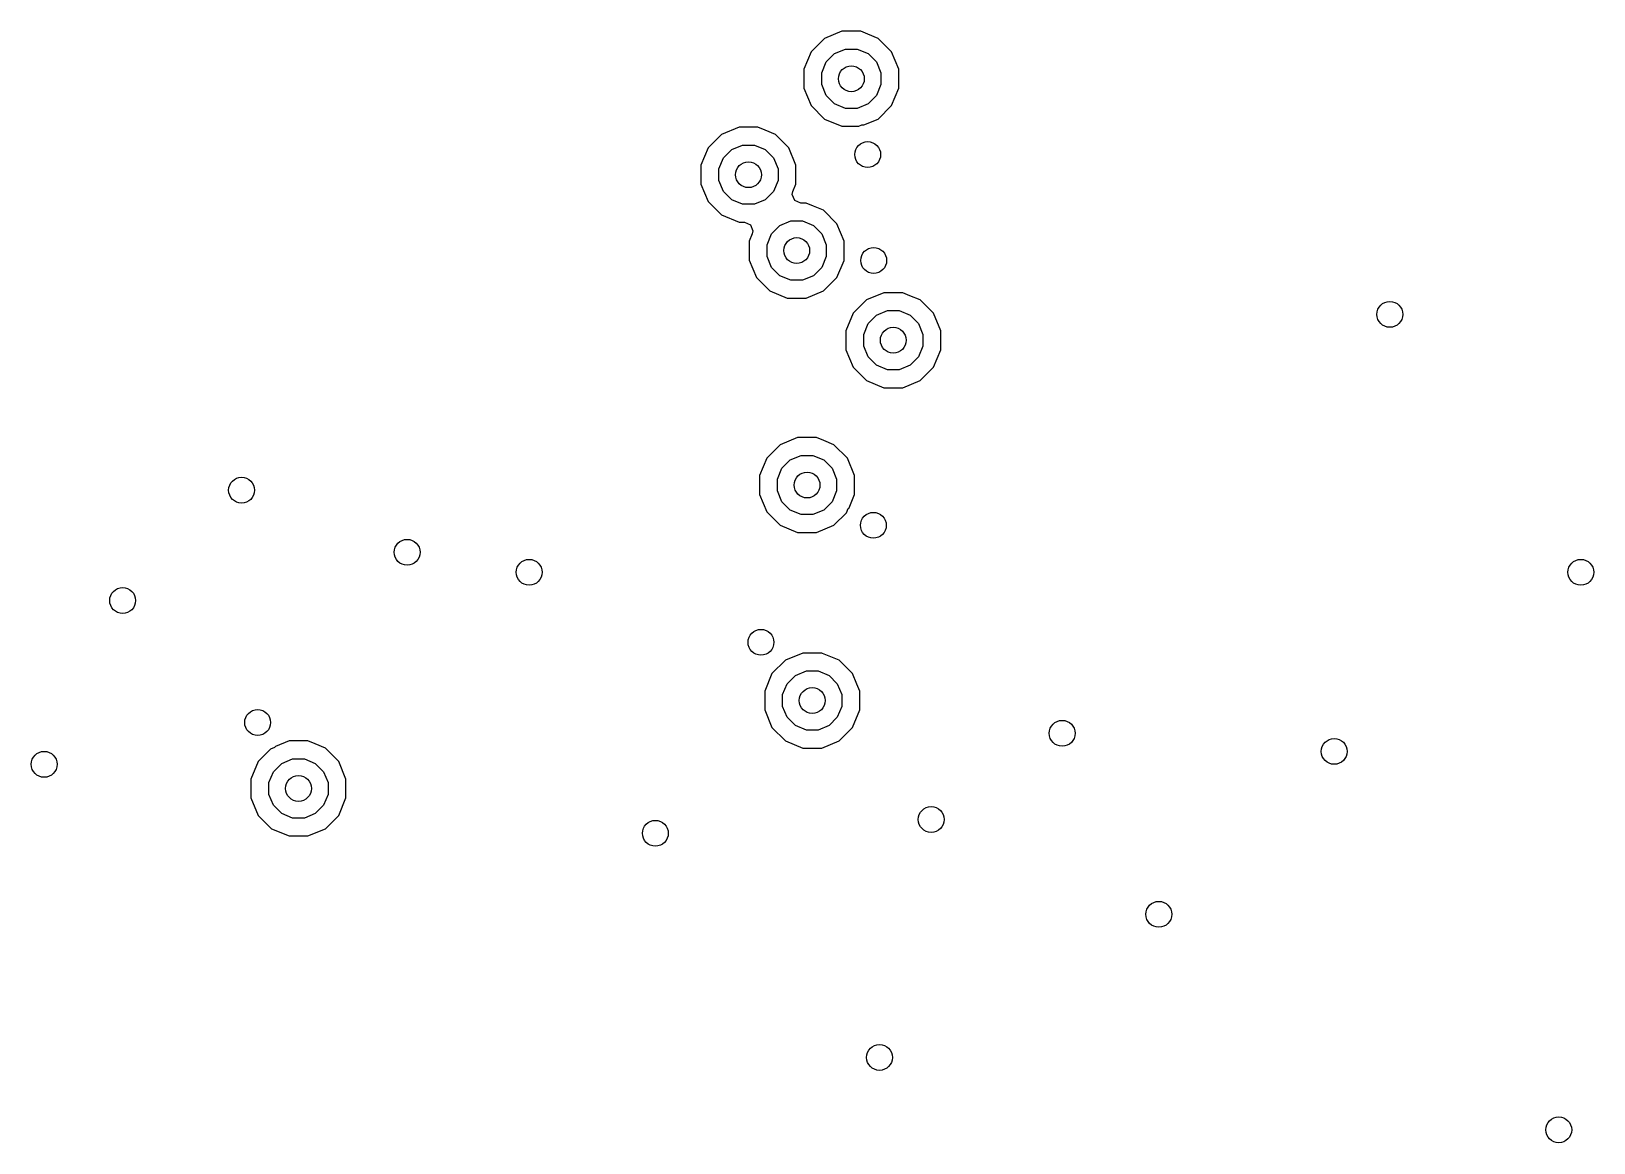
# Model space of a CAD drawing. Extents: x 114.9 to 199.6, y -137.1 to -76.7.
# Drawn here: x 178.41 to 187.47, y -122.73 to -116.29 of the extents above; entities that cross this region are included whole.
import ezdxf

# ---------------------------------------------------------------- set-up
doc = ezdxf.new("R2010")
doc.units = 0
doc.layers.add('BLACK', color=7, linetype='CONTINUOUS')

msp = doc.modelspace()

# ---------------------------------------------------------------- linework, layer by layer
at = {"layer": 'BLACK', "linetype": 'CONTINUOUS'}
for p, q in [((183.010784, -116.329713), (182.933288, -116.407209)), ((183.112042, -116.287769), (183.010784, -116.329713)), ((183.112044, -116.287769), (183.112042, -116.287769)), ((183.221644, -116.287769), (183.112044, -116.287769)), ((183.221645, -116.287769), (183.221644, -116.287769)), ((183.262753, -116.304797), (183.221645, -116.287769)), ((183.322902, -116.329712), (183.262753, -116.304797)), ((183.322903, -116.329713), (183.322902, -116.329712)), ((183.322905, -116.329714), (183.322903, -116.329713)), ((183.400399, -116.407208), (183.322905, -116.329714)), ((182.933288, -116.407209), (182.891344, -116.508467)), ((183.021337, -116.466044), (183.069619, -116.417762)), ((183.069619, -116.417762), (183.132703, -116.391632)), ((183.132703, -116.391632), (183.200985, -116.391632)), ((183.200985, -116.391632), (183.264069, -116.417762)), ((183.264069, -116.417762), (183.312351, -116.466044)), ((183.400399, -116.407209), (183.400399, -116.407208)), ((183.400401, -116.407211), (183.400399, -116.407209)), ((183.442344, -116.508469), (183.400401, -116.407211)), ((182.891344, -116.508467), (182.891344, -116.508469)), ((182.891344, -116.508469), (182.891344, -116.618069)), ((182.995207, -116.529128), (183.021337, -116.466044)), ((182.995207, -116.59741), (182.995207, -116.529128)), ((183.312351, -116.466044), (183.338481, -116.529128)), ((183.338481, -116.529128), (183.338481, -116.59741)), ((183.442344, -116.618069), (183.442344, -116.508469)), ((182.891344, -116.618069), (182.933287, -116.719327)), ((183.021337, -116.660494), (182.995207, -116.59741)), ((183.338481, -116.59741), (183.312351, -116.660494)), ((183.400401, -116.719327), (183.442344, -116.618069)), ((182.933287, -116.719327), (182.933288, -116.719328)), ((182.933288, -116.719328), (182.933289, -116.71933)), ((182.933289, -116.71933), (183.010783, -116.796824)), ((183.069619, -116.708776), (183.021337, -116.660494)), ((183.132703, -116.734906), (183.069619, -116.708776)), ((183.264069, -116.708776), (183.200985, -116.734906)), ((183.312351, -116.660494), (183.264069, -116.708776)), ((183.322905, -116.796824), (183.400399, -116.71933)), ((183.400399, -116.719329), (183.400401, -116.719327)), ((183.400399, -116.71933), (183.400399, -116.719329)), ((183.010783, -116.796824), (183.010784, -116.796824)), ((183.010784, -116.796824), (183.010786, -116.796826)), ((183.010786, -116.796826), (183.112044, -116.838769)), ((183.200985, -116.734906), (183.132703, -116.734906)), ((183.239094, -116.831541), (183.322902, -116.796826)), ((183.322902, -116.796826), (183.322904, -116.796824)), ((183.322904, -116.796824), (183.322905, -116.796824)), ((182.41394, -116.886444), (182.336444, -116.96394)), ((182.515198, -116.8445), (182.41394, -116.886444)), ((182.5152, -116.8445), (182.515198, -116.8445)), ((182.6248, -116.8445), (182.5152, -116.8445)), ((182.624801, -116.8445), (182.6248, -116.8445)), ((182.666744, -116.861874), (182.624801, -116.8445)), ((182.726058, -116.886443), (182.666744, -116.861874)), ((182.726059, -116.886444), (182.726058, -116.886443)), ((182.726061, -116.886445), (182.726059, -116.886444)), ((182.803555, -116.963939), (182.726061, -116.886445)), ((183.112044, -116.838769), (183.112046, -116.838769)), ((183.112046, -116.838769), (183.210028, -116.838769)), ((183.210028, -116.838769), (183.227478, -116.831541)), ((183.227478, -116.831541), (183.239094, -116.831541)), ((182.336444, -116.96394), (182.2945, -117.065198)), ((182.424493, -117.022775), (182.472775, -116.974493)), ((182.472775, -116.974493), (182.535859, -116.948363)), ((182.535859, -116.948363), (182.604141, -116.948363)), ((182.604141, -116.948363), (182.667225, -116.974493)), ((182.667225, -116.974493), (182.715507, -117.022775)), ((182.803555, -116.96394), (182.803555, -116.963939)), ((182.803557, -116.963942), (182.803555, -116.96394)), ((182.845499, -117.065198), (182.803557, -116.963942)), ((182.2945, -117.065198), (182.2945, -117.0652)), ((182.2945, -117.0652), (182.2945, -117.1748)), ((182.398363, -117.085859), (182.424493, -117.022775)), ((182.398363, -117.154141), (182.398363, -117.085859)), ((182.715507, -117.022775), (182.741637, -117.085859)), ((182.741637, -117.085859), (182.741637, -117.154141)), ((182.8455, -117.0652), (182.845499, -117.065198)), ((182.8455, -117.1748), (182.8455, -117.0652)), ((182.2945, -117.1748), (182.336443, -117.276058)), ((182.424493, -117.217225), (182.398363, -117.154141)), ((182.741637, -117.154141), (182.715507, -117.217225)), ((182.828124, -117.216748), (182.8455, -117.1748)), ((182.472775, -117.265507), (182.424493, -117.217225)), ((182.535859, -117.291637), (182.472775, -117.265507)), ((182.667225, -117.265507), (182.604141, -117.291637)), ((182.715507, -117.217225), (182.667225, -117.265507)), ((182.824394, -117.2355), (182.828124, -117.216748)), ((182.838746, -117.270148), (182.824394, -117.2355)), ((182.873394, -117.2845), (182.838746, -117.270148)), ((182.336443, -117.276058), (182.336444, -117.276059)), ((182.336444, -117.276059), (182.336445, -117.276061)), ((182.336445, -117.276061), (182.413939, -117.353555)), ((182.413939, -117.353555), (182.41394, -117.353555)), ((182.41394, -117.353555), (182.413942, -117.353557)), ((182.413942, -117.353557), (182.5152, -117.3955)), ((182.604141, -117.291637), (182.535859, -117.291637)), ((182.9048, -117.2845), (182.873394, -117.2845)), ((182.904801, -117.2845), (182.9048, -117.2845)), ((182.946744, -117.301874), (182.904801, -117.2845)), ((183.006058, -117.326443), (182.946744, -117.301874)), ((183.006059, -117.326444), (183.006058, -117.326443)), ((183.006061, -117.326445), (183.006059, -117.326444)), ((183.083555, -117.403939), (183.006061, -117.326445)), ((182.5152, -117.3955), (182.515202, -117.3955)), ((182.515202, -117.3955), (182.546606, -117.3955)), ((182.546606, -117.3955), (182.581254, -117.409852)), ((182.581254, -117.409852), (182.595606, -117.4445)), ((182.595606, -117.4445), (182.591876, -117.463252)), ((182.704493, -117.462775), (182.752775, -117.414493)), ((182.752775, -117.414493), (182.815859, -117.388363)), ((182.815859, -117.388363), (182.884141, -117.388363)), ((182.884141, -117.388363), (182.947225, -117.414493)), ((182.947225, -117.414493), (182.995507, -117.462775)), ((183.083555, -117.40394), (183.083555, -117.403939)), ((183.083557, -117.403942), (183.083555, -117.40394)), ((183.1255, -117.5052), (183.083557, -117.403942)), ((182.591876, -117.463252), (182.5745, -117.505198)), ((182.5745, -117.505198), (182.5745, -117.5052)), ((182.5745, -117.5052), (182.5745, -117.6148)), ((182.678363, -117.525859), (182.704493, -117.462775)), ((182.678363, -117.594141), (182.678363, -117.525859)), ((182.995507, -117.462775), (183.021637, -117.525859)), ((183.021637, -117.525859), (183.021637, -117.594141)), ((183.1255, -117.58118), (183.1255, -117.5052)), ((182.5745, -117.6148), (182.616443, -117.716058)), ((182.704493, -117.657225), (182.678363, -117.594141)), ((183.021637, -117.594141), (182.995507, -117.657225)), ((183.083557, -117.716058), (183.124712, -117.616702)), ((183.124712, -117.583083), (183.1255, -117.58118)), ((183.124712, -117.616702), (183.124712, -117.583083)), ((182.616443, -117.716058), (182.616444, -117.716059)), ((182.616444, -117.716059), (182.616445, -117.716061)), ((182.616445, -117.716061), (182.693939, -117.793555)), ((182.752775, -117.705507), (182.704493, -117.657225)), ((182.815859, -117.731637), (182.752775, -117.705507)), ((182.947225, -117.705507), (182.884141, -117.731637)), ((182.995507, -117.657225), (182.947225, -117.705507)), ((183.006061, -117.793555), (183.083555, -117.716061)), ((183.083555, -117.71606), (183.083557, -117.716058)), ((183.083555, -117.716061), (183.083555, -117.71606)), ((182.693939, -117.793555), (182.69394, -117.793555)), ((182.69394, -117.793555), (182.693942, -117.793557)), ((182.693942, -117.793557), (182.7952, -117.8355)), ((182.884141, -117.731637), (182.815859, -117.731637)), ((182.9048, -117.8355), (183.006058, -117.793557)), ((183.006058, -117.793557), (183.00606, -117.793555)), ((183.00606, -117.793555), (183.006061, -117.793555)), ((183.355198, -117.8045), (183.25394, -117.846444)), ((183.3552, -117.8045), (183.355198, -117.8045)), ((183.4648, -117.8045), (183.3552, -117.8045)), ((183.464801, -117.8045), (183.4648, -117.8045)), ((183.506744, -117.821874), (183.464801, -117.8045)), ((182.7952, -117.8355), (182.795202, -117.8355)), ((182.795202, -117.8355), (182.904798, -117.8355)), ((182.904798, -117.8355), (182.9048, -117.8355)), ((183.25394, -117.846444), (183.176444, -117.92394)), ((183.312775, -117.934493), (183.375859, -117.908363)), ((183.375859, -117.908363), (183.444141, -117.908363)), ((183.444141, -117.908363), (183.507225, -117.934493)), ((183.566058, -117.846443), (183.506744, -117.821874)), ((183.566059, -117.846444), (183.566058, -117.846443)), ((183.566061, -117.846445), (183.566059, -117.846444)), ((183.643555, -117.923939), (183.566061, -117.846445)), ((183.176444, -117.92394), (183.1345, -118.025198)), ((183.238363, -118.045859), (183.264493, -117.982775)), ((183.264493, -117.982775), (183.312775, -117.934493)), ((183.507225, -117.934493), (183.555507, -117.982775)), ((183.555507, -117.982775), (183.581637, -118.045859)), ((183.643555, -117.92394), (183.643555, -117.923939)), ((183.643557, -117.923942), (183.643555, -117.92394)), ((183.6855, -118.0252), (183.643557, -117.923942)), ((183.1345, -118.025198), (183.1345, -118.0252)), ((183.1345, -118.0252), (183.1345, -118.1348)), ((183.238363, -118.114141), (183.238363, -118.045859)), ((183.581637, -118.045859), (183.581637, -118.114141)), ((183.6855, -118.105198), (183.6855, -118.0252)), ((183.1345, -118.1348), (183.176443, -118.236058)), ((183.264493, -118.177225), (183.238363, -118.114141)), ((183.312775, -118.225507), (183.264493, -118.177225)), ((183.555507, -118.177225), (183.507225, -118.225507)), ((183.581637, -118.114141), (183.555507, -118.177225)), ((183.643557, -118.236058), (183.6855, -118.1348)), ((183.6855, -118.1348), (183.6855, -118.105198)), ((183.176443, -118.236058), (183.176444, -118.236059)), ((183.176444, -118.236059), (183.176445, -118.236061)), ((183.176445, -118.236061), (183.253939, -118.313555)), ((183.375859, -118.251637), (183.312775, -118.225507)), ((183.444141, -118.251637), (183.375859, -118.251637)), ((183.507225, -118.225507), (183.444141, -118.251637)), ((183.566061, -118.313555), (183.643555, -118.236061)), ((183.643555, -118.23606), (183.643557, -118.236058)), ((183.643555, -118.236061), (183.643555, -118.23606)), ((183.253939, -118.313555), (183.25394, -118.313555)), ((183.25394, -118.313555), (183.253942, -118.313557)), ((183.253942, -118.313557), (183.3552, -118.3555)), ((183.3552, -118.3555), (183.355202, -118.3555)), ((183.355202, -118.3555), (183.464798, -118.3555)), ((183.464798, -118.3555), (183.4648, -118.3555)), ((183.4648, -118.3555), (183.566058, -118.313557)), ((183.566058, -118.313557), (183.56606, -118.313555)), ((183.56606, -118.313555), (183.566061, -118.313555)), ((182.75394, -118.686444), (182.676444, -118.76394)), ((182.855198, -118.6445), (182.75394, -118.686444)), ((182.8552, -118.6445), (182.855198, -118.6445)), ((182.9648, -118.6445), (182.8552, -118.6445)), ((182.964801, -118.6445), (182.9648, -118.6445)), ((183.006744, -118.661874), (182.964801, -118.6445)), ((183.066058, -118.686443), (183.006744, -118.661874)), ((183.066059, -118.686444), (183.066058, -118.686443)), ((183.066061, -118.686445), (183.066059, -118.686444)), ((183.143555, -118.763939), (183.066061, -118.686445)), ((182.676444, -118.76394), (182.6345, -118.865198)), ((182.764493, -118.822775), (182.812775, -118.774493)), ((182.812775, -118.774493), (182.875859, -118.748363)), ((182.875859, -118.748363), (182.944141, -118.748363)), ((182.944141, -118.748363), (183.007225, -118.774493)), ((183.007225, -118.774493), (183.055507, -118.822775)), ((183.143555, -118.76394), (183.143555, -118.763939)), ((183.143557, -118.763942), (183.143555, -118.76394)), ((183.1855, -118.8652), (183.143557, -118.763942)), ((182.6345, -118.865198), (182.6345, -118.8652)), ((182.6345, -118.8652), (182.6345, -118.9748)), ((182.738363, -118.885859), (182.764493, -118.822775)), ((182.738363, -118.954141), (182.738363, -118.885859)), ((183.055507, -118.822775), (183.081637, -118.885859)), ((183.081637, -118.885859), (183.081637, -118.954141)), ((183.1855, -118.9748), (183.1855, -118.8652)), ((182.6345, -118.9748), (182.676443, -119.076058)), ((182.764493, -119.017225), (182.738363, -118.954141)), ((183.081637, -118.954141), (183.055507, -119.017225)), ((183.153561, -119.051905), (183.1855, -118.9748)), ((182.676443, -119.076058), (182.676444, -119.076059)), ((182.676444, -119.076059), (182.676445, -119.076061)), ((182.676445, -119.076061), (182.753939, -119.153555)), ((182.812775, -119.065507), (182.764493, -119.017225)), ((182.875859, -119.091637), (182.812775, -119.065507)), ((183.007225, -119.065507), (182.944141, -119.091637)), ((183.055507, -119.017225), (183.007225, -119.065507)), ((183.066061, -119.153555), (183.139145, -119.08047)), ((183.139145, -119.08047), (183.14915, -119.056317)), ((183.14915, -119.056317), (183.153561, -119.051905)), ((182.753939, -119.153555), (182.75394, -119.153555)), ((182.75394, -119.153555), (182.753942, -119.153557)), ((182.753942, -119.153557), (182.8552, -119.1955)), ((182.944141, -119.091637), (182.875859, -119.091637)), ((182.9648, -119.1955), (183.066058, -119.153557)), ((183.066058, -119.153557), (183.06606, -119.153555)), ((183.06606, -119.153555), (183.066061, -119.153555)), ((182.8552, -119.1955), (182.855202, -119.1955)), ((182.855202, -119.1955), (182.964798, -119.1955)), ((182.964798, -119.1955), (182.9648, -119.1955)), ((182.885198, -119.8945), (182.78394, -119.936444)), ((182.8852, -119.8945), (182.885198, -119.8945)), ((182.9948, -119.8945), (182.8852, -119.8945)), ((182.994801, -119.8945), (182.9948, -119.8945)), ((182.999496, -119.896445), (182.994801, -119.8945)), ((183.096058, -119.936443), (182.999496, -119.896445)), ((182.78394, -119.936444), (182.706444, -120.01394)), ((183.096059, -119.936444), (183.096058, -119.936443)), ((183.096061, -119.936445), (183.096059, -119.936444)), ((183.173556, -120.01394), (183.096061, -119.936445)), ((182.706444, -120.01394), (182.6645, -120.115198)), ((182.768363, -120.135859), (182.794493, -120.072775)), ((182.794493, -120.072775), (182.842775, -120.024493)), ((182.842775, -120.024493), (182.905859, -119.998363)), ((182.905859, -119.998363), (182.974141, -119.998363)), ((182.974141, -119.998363), (183.037225, -120.024493)), ((183.037225, -120.024493), (183.085507, -120.072775)), ((183.085507, -120.072775), (183.111637, -120.135859)), ((183.198931, -120.075198), (183.173556, -120.01394)), ((183.2047, -120.089125), (183.198931, -120.075198)), ((182.6645, -120.115198), (182.6645, -120.1152)), ((182.6645, -120.1152), (182.6645, -120.2248)), ((182.768363, -120.204141), (182.768363, -120.135859)), ((183.111637, -120.135859), (183.111637, -120.204141)), ((183.215498, -120.115195), (183.2047, -120.089125)), ((183.2155, -120.1152), (183.215498, -120.115195)), ((183.2155, -120.2248), (183.2155, -120.1152)), ((182.6645, -120.2248), (182.706443, -120.326058)), ((182.794493, -120.267225), (182.768363, -120.204141)), ((183.111637, -120.204141), (183.085507, -120.267225)), ((183.173557, -120.326058), (183.2155, -120.2248)), ((182.706443, -120.326058), (182.706444, -120.326059)), ((182.706444, -120.326059), (182.706445, -120.326061)), ((182.706445, -120.326061), (182.783939, -120.403555)), ((182.842775, -120.315507), (182.794493, -120.267225)), ((182.905859, -120.341637), (182.842775, -120.315507)), ((182.974141, -120.341637), (182.905859, -120.341637)), ((183.037225, -120.315507), (182.974141, -120.341637)), ((183.085507, -120.267225), (183.037225, -120.315507)), ((183.096061, -120.403555), (183.173555, -120.326061)), ((183.173555, -120.32606), (183.173557, -120.326058)), ((183.173555, -120.326061), (183.173555, -120.32606)), ((179.820363, -120.442886), (179.798401, -120.451982)), ((179.825902, -120.437346), (179.820363, -120.442886)), ((179.905198, -120.4045), (179.825902, -120.437346)), ((179.9052, -120.4045), (179.905198, -120.4045)), ((180.0148, -120.4045), (179.9052, -120.4045)), ((180.014801, -120.4045), (180.0148, -120.4045)), ((180.056744, -120.421874), (180.014801, -120.4045)), ((180.116058, -120.446443), (180.056744, -120.421874)), ((180.116059, -120.446444), (180.116058, -120.446443)), ((180.116061, -120.446445), (180.116059, -120.446444)), ((180.193555, -120.523939), (180.116061, -120.446445)), ((182.783939, -120.403555), (182.78394, -120.403555)), ((182.78394, -120.403555), (182.783942, -120.403557)), ((182.783942, -120.403557), (182.8852, -120.4455)), ((182.8852, -120.4455), (182.885202, -120.4455)), ((182.885202, -120.4455), (182.994798, -120.4455)), ((182.994798, -120.4455), (182.9948, -120.4455)), ((182.9948, -120.4455), (183.096058, -120.403557)), ((183.096058, -120.403557), (183.09606, -120.403555)), ((183.09606, -120.403555), (183.096061, -120.403555)), ((179.726444, -120.52394), (179.6845, -120.625198)), ((179.798401, -120.451982), (179.726444, -120.52394)), ((179.814493, -120.582775), (179.862775, -120.534493)), ((179.862775, -120.534493), (179.925859, -120.508363)), ((179.925859, -120.508363), (179.994141, -120.508363)), ((179.994141, -120.508363), (180.057225, -120.534493)), ((180.057225, -120.534493), (180.105507, -120.582775)), ((180.193555, -120.52394), (180.193555, -120.523939)), ((180.193557, -120.523942), (180.193555, -120.52394)), ((180.2355, -120.6252), (180.193557, -120.523942)), ((179.6845, -120.625198), (179.6845, -120.6252)), ((179.6845, -120.6252), (179.6845, -120.7348)), ((179.788363, -120.645859), (179.814493, -120.582775)), ((180.105507, -120.582775), (180.131637, -120.645859)), ((180.2355, -120.7348), (180.2355, -120.6252)), ((179.788363, -120.714141), (179.788363, -120.645859)), ((179.814493, -120.777225), (179.788363, -120.714141)), ((180.131637, -120.714141), (180.105507, -120.777225)), ((180.131637, -120.645859), (180.131637, -120.714141)), ((179.6845, -120.7348), (179.726443, -120.836058)), ((179.862775, -120.825507), (179.814493, -120.777225)), ((180.105507, -120.777225), (180.057225, -120.825507)), ((180.193557, -120.836058), (180.2355, -120.7348)), ((179.726443, -120.836058), (179.726444, -120.836059)), ((179.726444, -120.836059), (179.726445, -120.836061)), ((179.726445, -120.836061), (179.803939, -120.913555)), ((179.925859, -120.851637), (179.862775, -120.825507)), ((179.994141, -120.851637), (179.925859, -120.851637)), ((180.057225, -120.825507), (179.994141, -120.851637)), ((180.116061, -120.913555), (180.193555, -120.836061)), ((180.193555, -120.83606), (180.193557, -120.836058)), ((180.193555, -120.836061), (180.193555, -120.83606)), ((179.803939, -120.913555), (179.80394, -120.913555)), ((179.80394, -120.913555), (179.803942, -120.913557)), ((179.803942, -120.913557), (179.9052, -120.9555)), ((179.9052, -120.9555), (179.905202, -120.9555)), ((179.905202, -120.9555), (180.014798, -120.9555)), ((180.014798, -120.9555), (180.0148, -120.9555)), ((180.0148, -120.9555), (180.116058, -120.913557)), ((180.116058, -120.913557), (180.11606, -120.913555)), ((180.11606, -120.913555), (180.116061, -120.913555))]:
    msp.add_line(p, q, dxfattribs=at)
at = {"layer": 'BLACK'}
for centre in [(183.166844, -116.563269), (183.261619, -117.003178), (182.57, -117.12), (182.85, -117.56), (183.296349, -117.617224), (186.29019, -117.92981), (183.41, -118.08), (179.63, -118.95), (182.91, -118.92), (183.294657, -119.153542), (180.59, -119.31), (181.298, -119.426), (187.398, -119.426), (178.94, -119.59), (182.642632, -119.832253), (182.94, -120.17), (179.723138, -120.297379), (184.39, -120.36), (185.967701, -120.464978), (178.485, -120.54), (179.96, -120.68), (183.63, -120.86), (182.03, -120.94), (184.95, -121.41), (183.33, -122.24), (187.27, -122.66)]:
    msp.add_circle(centre, 0.075, dxfattribs=at)
at = {"layer": 'WHITE'}
for centre in [(183.166844, -116.563269), (183.261619, -117.003178), (182.57, -117.12), (182.85, -117.56), (183.296349, -117.617224), (186.29019, -117.92981), (183.41, -118.08), (179.63, -118.95), (182.91, -118.92), (183.294657, -119.153542), (180.59, -119.31), (181.298, -119.426), (187.398, -119.426), (178.94, -119.59), (182.642632, -119.832253), (182.94, -120.17), (179.723138, -120.297379), (184.39, -120.36), (185.967701, -120.464978), (178.485, -120.54), (179.96, -120.68), (183.63, -120.86), (182.03, -120.94), (184.95, -121.41), (183.33, -122.24), (187.27, -122.66)]:
    msp.add_circle(centre, 0.075, dxfattribs=at)

doc.saveas('drawing.dxf')
